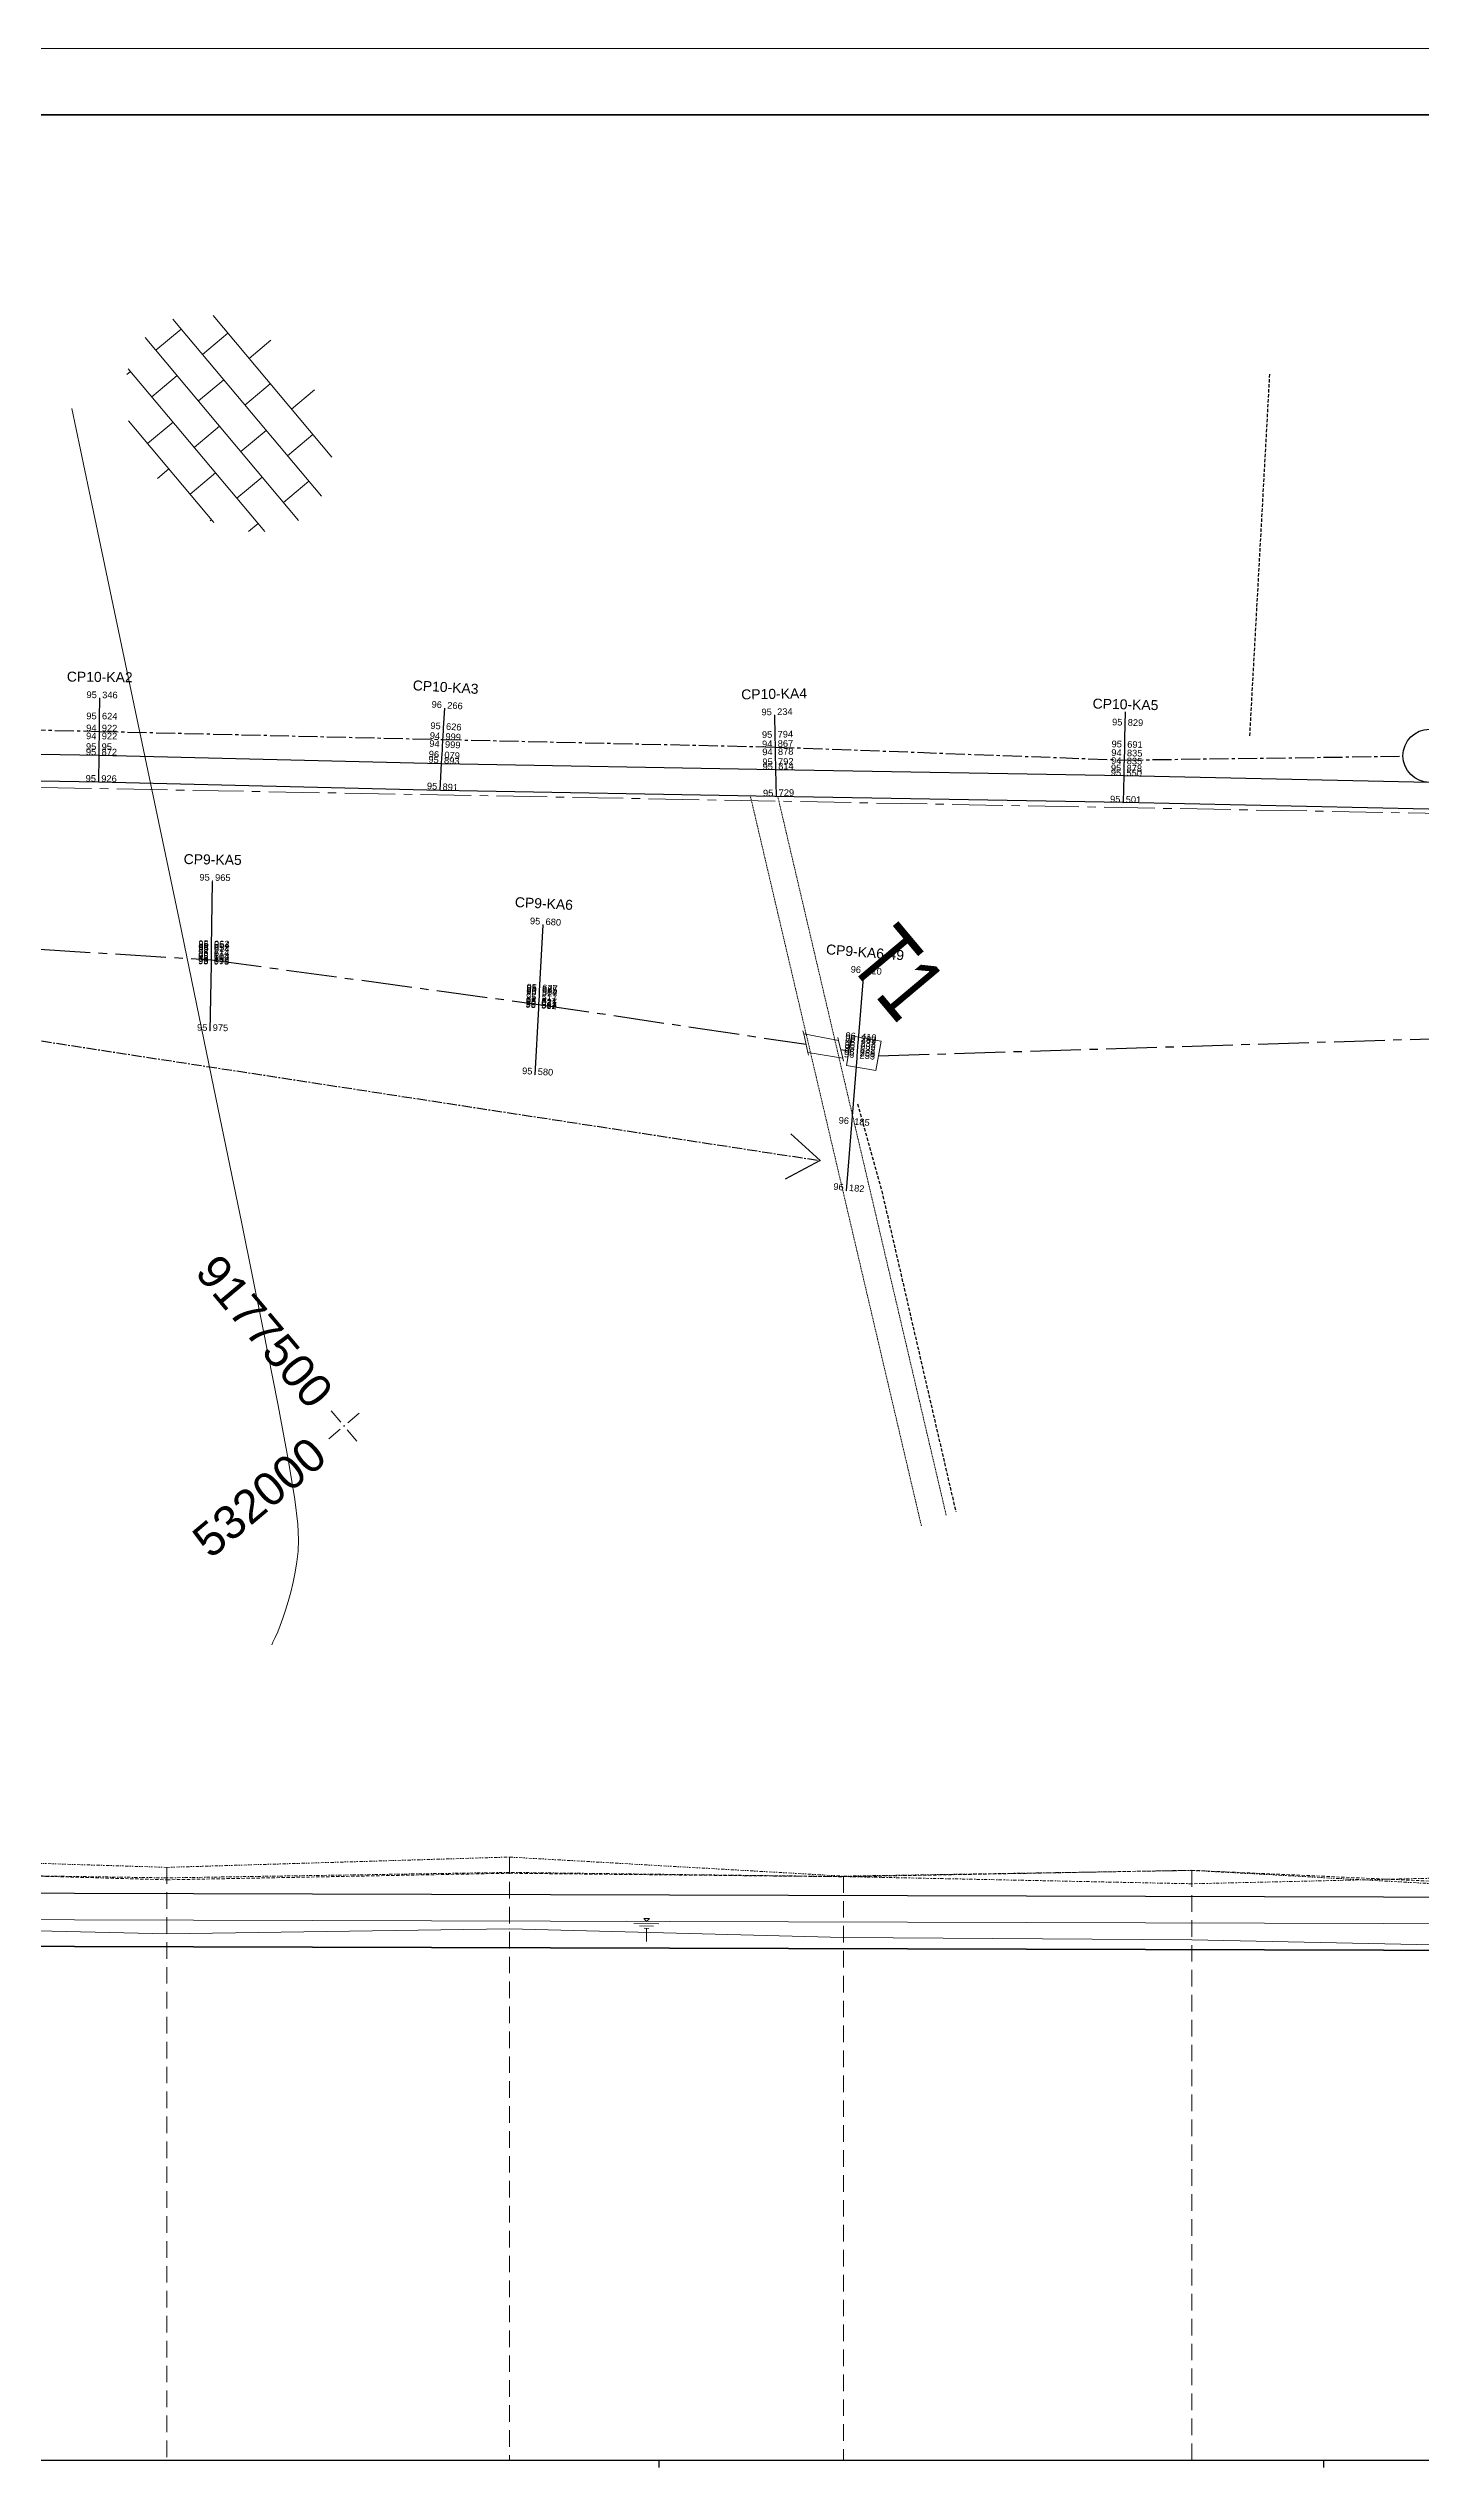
# Model space of a CAD drawing. Header units: inches. Extents: x 7 to 848, y 7 to 601.
# Drawn here: x 390.4 to 597, y 236.4 to 601.1 of the extents above; entities that cross this region are included whole.
import ezdxf
from ezdxf.enums import TextEntityAlignment as Align

# ---------------------------------------------------------------- set-up
doc = ezdxf.new("R2010")
doc.units = ezdxf.units.IN
doc.header["$MEASUREMENT"] = 0
for name, pattern in [('CENTER2', [28.575, 19.05, -3.175, 3.175, -3.175]), ('DASHDOT', [1, 0.5, -0.25, 0, -0.25]), ('DASHED', [0.75, 0.5, -0.25]), ('DIVIDE', [1.25, 0.5, -0.25, 0, -0.25, 0, -0.25]), ('HIDDEN', [0.375, 0.25, -0.125]), ('HIDDEN2', [4.7625, 3.175, -1.5875])]:
    doc.linetypes.add(name, pattern=pattern)
for name, color, linetype, lineweight in [('BANGUNAN', 5, 'Continuous', 20), ('Contour_Line_Minor', 9, 'Continuous', 5), ('Dsr-Sal', 182, 'Continuous', 35), ('formlong', 7, 'Continuous', 20), ('grid', 30, 'Continuous', 9), ('Grs-Air', 6, 'Continuous', 13), ('JALAN', 242, 'Continuous', 25), ('JALAN DESA', 22, 'DASHED', 20), ('l1', 8, 'DASHED', 9), ('polygon', 6, 'CENTER2', 13), ('saluran kuarter', 5, 'CENTER2', 25), ('Saluran Pembuang', 1, 'DASHED', 30), ('Saluran sekunder', 5, 'CENTER2', 40), ('Saluran tersier', 5, 'CENTER2', 25), ('SAWAH', 3, 'Continuous', 9), ('TANAH-ASLI', 82, 'Continuous', 15), ('Tanggul', 22, 'Continuous', 30), ('Tanggul kanan', 142, 'HIDDEN2', 20), ('Tanggul kiri', 30, 'DASHDOT', 18)]:
    doc.layers.add(name, color=color, linetype=linetype, lineweight=lineweight)
for name, color, linetype in [('cross', 7, 'Continuous'), ('hideobjects', 1, 'Continuous'), ('no-cross', 7, 'Continuous'), ('spotheight', 7, 'Continuous')]:
    doc.layers.add(name, color=color, linetype=linetype)
doc.styles.get("Standard").update_dxf_attribs({"font": 'arial.ttf'})
doc.styles.add('Text', font='arial.ttf')

# ---------------------------------------------------------------- blocks, each defined once
blk = doc.blocks.new('air')
at = {"layer": 'Grs-Air', "lineweight": 9}
for p, q in [((33044.87, 24193.35), (33050.74, 24193.35)), ((33045.92, 24193), (33049.69, 24193)), ((33046.76, 24192.65), (33048.86, 24192.65)), ((33047.46, 24192.3), (33048.16, 24192.3)), ((33047.81, 24191.95), (33047.81, 24191.95))]:
    blk.add_line(p, q, dxfattribs=at)
for points in [[(33047.81, 24193.35), (33047.39, 24193.79), (33048.25, 24193.79), (33047.81, 24193.35)], [(33047.81, 24190.33), (33047.81, 24192.3)]]:
    blk.add_lwpolyline(points, dxfattribs=at)
blk = doc.blocks.new('grid')
at = {"layer": 'grid'}
for p, q in [((-3, 0), (-0.75, 0)), ((0, 3), (0, 0.75)), ((0.75, 0), (3, 0)), ((0, -0.75), (0, -3))]:
    blk.add_line(p, q, dxfattribs=at)
at = {"layer": 'grid', "const_width": 0.125}
blk.add_lwpolyline([(-0.0625, 0, 1), (0.0625, 0, 1)], format="xyb", close=True, dxfattribs=at)
blk = doc.blocks.new('zatt1')
at = {"const_width": 0.075}
blk.add_lwpolyline([(-0.04, 0, 1), (0.04, 0, 1)], format="xyb", close=True, dxfattribs=at)
blk.add_attdef('0', text='', height=1).set_placement((-0.4, 0), align=Align.RIGHT)
blk.add_attdef('000', (0.4, 0), '', height=1)

msp = doc.modelspace()

# ---------------------------------------------------------------- hatches: boundary and pattern name
at = {"layer": 'SAWAH'}
h = msp.add_hatch(dxfattribs=at)
h.set_pattern_fill('AR-B816', color=256, scale=0.0245, angle=-50)
h.set_pattern_definition([(310, (-2578282.641, -1922049.5787), (3.813675656, 3.200053836), []), (40, (-2578282.641, -1922049.5787), (0.6136218196, 7.013729492), [4.9784, -4.9784])])
h.paths.add_polyline_path([(432.58, 536.32), (432.34, 535.55), (432.05, 534.81), (431.71, 534.1), (431.34, 533.42), (430.91, 532.78), (430.45, 532.17), (429.95, 531.61), (429.41, 531.08), (428.83, 530.6), (428.22, 530.16), (427.57, 529.76), (426.9, 529.41), (426.19, 529.11), (425.46, 528.85), (424.7, 528.65), (423.92, 528.49), (423.12, 528.38), (422.31, 528.33), (421.48, 528.32), (420.63, 528.36), (419.78, 528.46), (418.92, 528.61), (418.06, 528.8), (417.19, 529.04), (416.33, 529.34), (415.47, 529.68), (414.61, 530.06), (413.77, 530.49), (412.93, 530.97), (412.11, 531.48), (411.31, 532.04), (410.53, 532.64), (409.76, 533.27), (409.02, 533.94), (408.31, 534.64), (407.63, 535.38), (406.98, 536.14), (406.36, 536.93), (405.77, 537.74), (405.22, 538.57), (404.71, 539.43), (404.24, 540.3), (403.81, 541.18), (403.42, 542.07), (403.07, 542.97), (402.77, 543.88), (402.52, 544.79), (402.31, 545.69), (402.15, 546.6), (402.03, 547.5), (401.97, 548.39), (401.95, 549.27), (401.98, 550.13), (402.06, 550.98), (402.18, 551.81), (402.36, 552.61), (402.58, 553.39), (402.85, 554.15), (403.16, 554.87), (403.51, 555.57), (403.91, 556.23), (404.36, 556.85), (404.84, 557.44), (405.36, 557.98), (405.92, 558.49), (406.51, 558.95), (407.14, 559.37), (407.8, 559.74), (408.5, 560.07), (409.21, 560.35), (409.96, 560.58), (410.73, 560.76), (411.52, 560.89), (412.32, 560.98), (413.15, 561.01), (413.99, 560.99), (414.83, 560.92), (415.69, 560.8), (416.55, 560.63), (417.42, 560.41), (418.28, 560.14), (419.15, 559.82), (420, 559.46), (420.86, 559.05), (421.7, 558.6), (422.52, 558.1), (423.33, 557.56), (424.13, 556.99), (424.9, 556.37), (425.65, 555.72), (426.38, 555.03), (427.08, 554.32), (427.75, 553.57), (428.38, 552.79), (428.99, 551.99), (429.55, 551.17), (430.08, 550.32), (430.58, 549.46), (431.03, 548.59), (431.44, 547.7), (431.8, 546.8), (432.13, 545.9), (432.41, 544.99), (432.64, 544.08), (432.82, 543.18), (432.96, 542.27), (433.05, 541.38), (433.09, 540.49), (433.08, 539.62), (433.03, 538.77), (432.93, 537.93), (432.78, 537.11)])

# ---------------------------------------------------------------- linework, layer by layer
at = {"color": 52, "lineweight": 9}
msp.add_lwpolyline([(6.5, 7.08), (847.5, 7.08), (847.5, 601.08), (6.5, 601.08)], close=True, dxfattribs=at)
at = {"color": 94, "lineweight": 35}
msp.add_lwpolyline([(56.5, 17.08), (837.5, 17.08), (837.5, 591.08), (56.5, 591.08)], close=True, dxfattribs=at)
for points in [[(482.27, 238.08), (482.27, 236.99)], [(582.27, 238.08), (582.27, 236.99)]]:
    msp.add_lwpolyline(points)
at = {"layer": 'BANGUNAN'}
for points in [[(503.94, 453.23), (504.05, 452.79)], [(504.05, 452.79), (509.27, 451.78), (509.93, 449.12), (504.68, 449.97), (504.05, 452.79)], [(504.68, 449.97), (504.79, 449.54)], [(509.16, 452.22), (509.27, 451.78)], [(509.93, 449.12), (510.04, 448.68)]]:
    msp.add_lwpolyline(points, dxfattribs=at)
at = {"layer": 'BANGUNAN', "elevation": 107.47}
msp.add_lwpolyline([(511.25, 452.45), (510.48, 448.01), (514.92, 447.24), (515.69, 451.68)], close=True, dxfattribs=at)
at = {"layer": 'BANGUNAN', "lineweight": 30}
msp.add_circle((598.21, 494.62, 105.45), 4, dxfattribs=at)
at = {"layer": 'Contour_Line_Minor'}
msp.add_polyline3d([(424, 360.82, 94), (424.2, 361.19, 94), (424.55, 361.93, 94), (424.91, 362.77, 94), (425.28, 363.73, 94), (425.67, 364.82, 94), (426.07, 366.03, 94), (426.47, 367.34, 94), (426.86, 368.74, 94), (427.21, 370.22, 94), (427.52, 371.74, 94), (427.78, 373.31, 94), (427.97, 374.9, 94), (428.06, 376.61, 94), (427.94, 378.99, 94), (427.48, 382.71, 94), (426.54, 388.43, 94), (424.98, 396.81, 94), (422.68, 408.53, 94), (419.51, 424.24, 94), (415.32, 444.61, 94), (410.06, 469.96, 94), (403.93, 499.31, 94), (397.21, 531.32, 94), (393.93, 546.91, 94)], dxfattribs=at)
at = {"layer": 'cross'}
for points in [[(398.09, 503.3, 106.36), (398.06, 500.3, 106.35), (398.06, 500.1, 106.62), (398.04, 498.7, 106.77), (398.04, 498.3, 105.92), (398.03, 497.1, 105.93), (398.02, 496.7, 106.74), (398.01, 495.5, 106.92), (398, 494.7, 106.87), (397.96, 490.7, 106.93)], [(449.99, 501.77, 106.27), (449.82, 498.77, 106.25), (449.81, 498.57, 106.43), (449.74, 497.47, 106.65), (449.72, 497.07, 105.81), (449.65, 495.88, 105.8), (449.63, 495.48, 106.63), (449.56, 494.28, 106.88), (449.51, 493.48, 106.69), (449.28, 489.49, 106.69)], [(499.66, 500.74, 106.04), (499.72, 497.74, 106.03), (499.73, 497.34, 106.59), (499.74, 496.34, 106.59), (499.75, 495.94, 105.67), (499.77, 494.74, 105.68), (499.78, 494.34, 106.58), (499.8, 493.24, 106.59), (499.82, 492.54, 106.61), (499.89, 488.54, 106.53)], [(552.44, 501.26, 106.55), (552.34, 497.26, 106.56), (552.31, 495.86, 106.82), (552.3, 495.46, 107.33), (552.23, 492.96, 106.43), (552.23, 492.96, 106.42), (552.22, 492.66, 107.22), (552.22, 492.66, 107.22), (552.21, 492.26, 107.17), (552.2, 491.66, 107.09), (552.1, 487.66, 107.01)], [(415.07, 475.71, 105.96), (414.92, 465.71, 105.96), (414.91, 465.61, 106.05), (414.91, 465.21, 106.05), (414.9, 465.01, 105.61), (414.89, 463.91, 105.61), (414.88, 463.61, 106.1), (414.88, 463.31, 106.1), (414.88, 463.21, 105.97), (414.72, 453.21, 105.97)], [(464.79, 469.19, 105.68), (464.27, 459.21, 105.68), (464.26, 459.01, 105.98), (464.24, 458.71, 105.98), (464.23, 458.51, 105.52), (464.17, 457.21, 105.52), (464.16, 457.01, 106.02), (464.14, 456.71, 106.02), (464.14, 456.61, 105.58), (463.61, 446.62, 105.58)], [(513.03, 461.86, 106.41), (512.24, 451.89, 106.41), (512.21, 451.54, 106.3), (512.21, 451.54, 105.79), (512.16, 450.94, 105.23), (512.09, 450.05, 105.23), (512.04, 449.45, 105.76), (512.04, 449.45, 106.26), (512.02, 449.1, 106.25), (511.22, 439.13, 106.18), (510.43, 429.16, 106.18)]]:
    msp.add_polyline3d(points, dxfattribs=at)
at = {"layer": 'Dsr-Sal'}
msp.add_lwpolyline([(198.3, 325.08), (304.76, 323.68), (304.76, 315.68), (662.92, 314.68), (662.92, 306.68), (763.06, 305.98), (763.06, 305.98)], dxfattribs=at)
at = {"layer": 'formlong', "lineweight": 30}
msp.add_lwpolyline([(198.3, 238.08), (790.86, 238.08)], dxfattribs=at)
at = {"layer": 'Grs-Air'}
msp.add_lwpolyline([(304.76, 319.68), (662.92, 318.68)], dxfattribs=at)
at = {"layer": 'JALAN'}
for points in [[(294.6, 497.64), (348.23, 495.55), (398.03, 494.69), (449.51, 493.45), (499.8, 492.56), (552.23, 491.66), (598.13, 490.65), (652.62, 489.62), (702.89, 489.31), (731.35, 488.5)], [(293.75, 493.67), (348.12, 491.56), (397.95, 490.69), (449.42, 489.45), (499.73, 488.56), (552.15, 487.66), (598.04, 486.65), (652.57, 485.62), (702.82, 485.31), (731.3, 484.5)]]:
    msp.add_lwpolyline(points, dxfattribs=at)
at = {"layer": 'JALAN DESA', "ltscale": 0.3}
for points in [[(496.01, 488.63), (521.75, 378.74)], [(500.14, 488.55), (525.5, 380.26)]]:
    msp.add_lwpolyline(points, dxfattribs=at)
at = {"layer": 'l1', "ltscale": 5}
for p, q in [((459.78, 328.87), (459.78, 238.08)), ((408.22, 327.32), (408.22, 238.08)), ((510.04, 326), (510.04, 238.08)), ((562.46, 326.88), (562.46, 238.08))]:
    msp.add_line(p, q, dxfattribs=at)
at = {"layer": 'polygon', "ltscale": 0.4, "elevation": 165}
msp.add_lwpolyline([(170.84, 496.31), (297.85, 491.54), (731.28, 483.5)], dxfattribs=at)
at = {"layer": 'saluran kuarter', "ltscale": 0.08}
msp.add_lwpolyline([(185.52, 495.72), (185.48, 490.38), (186.64, 488.99), (222.13, 483.35), (274.13, 469.4), (506.55, 433.69)], dxfattribs=at)
at = {"layer": 'Saluran Pembuang'}
for points in [[(574.13, 552.06), (571.12, 497.56)], [(512.16, 442.22), (515.79, 429.11), (526.93, 380.83)]]:
    msp.add_lwpolyline(points, dxfattribs=at)
at = {"layer": 'Saluran sekunder', "lineweight": 30, "ltscale": 0.15, "elevation": 106.04}
msp.add_lwpolyline([(300.28, 501.07), (348.54, 499.41), (398.04, 498.3), (449.72, 497.07), (499.75, 495.94), (552.26, 493.98), (594.21, 494.56)], dxfattribs=at)
at = {"layer": 'Saluran tersier', "ltscale": 0.4, "elevation": 107.47}
for points in [[(188.12, 495.55), (188.01, 492.98), (189.22, 491.94), (222.26, 489.4), (275.99, 481.77), (316.53, 476.98), (366.27, 466.9), (414.89, 463.91), (464.17, 457.21), (504.41, 451.2)], [(515.3, 449.46), (729.07, 456.1)], [(509.61, 450.42), (510.87, 450.23)]]:
    msp.add_lwpolyline(points, dxfattribs=at)
at = {"layer": 'Saluran tersier', "linetype": 'Continuous', "lineweight": 25, "ltscale": 0.3}
msp.add_lwpolyline([(502.12, 437.74), (506.55, 433.69), (501.24, 430.89)], dxfattribs=at)
at = {"layer": 'TANAH-ASLI', "color": 7, "linetype": 'DIVIDE', "lineweight": 9}
msp.add_lwpolyline([(198.3, 351.28), (224.94, 332.95), (274.37, 333.78), (304.76, 332.69), (358.5, 328.87), (408.22, 327.32), (459.78, 328.87), (510.04, 326), (562.46, 326.86), (608.37, 324.33), (662.92, 327.32), (713.16, 325.09), (763.06, 321.8)], dxfattribs=at)
at = {"layer": 'TANAH-ASLI'}
msp.add_lwpolyline([(198.3, 325.08), (224.94, 324.79), (274.37, 324.39), (304.76, 324.08), (304.76, 316.08), (358.5, 318.45), (408.22, 317.3), (459.78, 318.07), (510.04, 316.74), (562.46, 316.42), (608.39, 315.44), (662.92, 313.44), (662.92, 308.44), (662.92, 308.44), (713.16, 309.3), (763.06, 305.98), (763.06, 302.38)], dxfattribs=at)
at = {"layer": 'Tanggul'}
msp.add_lwpolyline([(304.76, 323.68), (662.92, 322.68)], dxfattribs=at)
at = {"layer": 'Tanggul kanan', "linetype": 'HIDDEN', "ltscale": 2}
msp.add_lwpolyline([(198.3, 336.32), (224.94, 333.02), (274.37, 332.55), (304.76, 332.69), (358.5, 326.85), (408.22, 325.45), (459.78, 326.43), (510.04, 325.91), (562.46, 326.88), (608.37, 324.79), (662.92, 326.19), (713.16, 319.21), (763.06, 317.37)], dxfattribs=at)
at = {"layer": 'Tanggul kiri'}
msp.add_lwpolyline([(763.06, 316.88), (713.16, 319.52), (662.92, 324.51), (608.37, 325.91), (562.46, 324.85), (510.04, 325.93), (459.78, 326.56), (408.22, 325.74), (358.5, 326.49), (304.76, 334.46), (274.37, 329.56), (224.94, 331.09), (198.3, 331.96)], dxfattribs=at)

# ---------------------------------------------------------------- block references
at = {"rotation": 359.9140761725907}
msp.add_blockref('air', (-32603.66, -23824.57), dxfattribs=at)
at = {"layer": 'grid', "rotation": 310.0000000000973}
msp.add_blockref('grid', (434.89, 393.75), dxfattribs=at)
at = {"layer": 'hideobjects'}
for p, rotation, values in [((398.06, 500.1, 96.62), 359.3677777647519, {'0': '95', '000': '624'}), ((449.81, 498.57, 96.43), 356.6716666863717, {'0': '95', '000': '626'}), ((398.03, 497.1, 95.92), 359.3677777647519, {'0': '94', '000': '922'}), ((398.04, 498.3, 95.92), 359.3677777647519, {'0': '94', '000': '922'}), ((449.65, 495.87, 95.8), 356.6716666863717, {'0': '94', '000': '999'}), ((449.72, 497.07, 95.8), 356.6716666863717, {'0': '94', '000': '999'}), ((499.73, 497.34, 96.59), 1.099444450482157, {'0': '95', '000': '794'}), ((499.75, 495.94, 95.67), 1.099444450482157, {'0': '94', '000': '867'}), ((552.31, 495.86, 96.49), 358.5277777896962, {'0': '95', '000': '691'}), ((398, 494.7, 96.87), 359.3677777647519, {'0': '95', '000': '872'}), ((449.51, 493.48, 96.69), 356.6716666863717, {'0': '95', '000': '893'}), ((499.78, 494.74, 95.68), 1.099444450482157, {'0': '94', '000': '878'}), ((499.82, 492.54, 96.61), 1.099444450482157, {'0': '95', '000': '814'}), ((552.2, 491.56, 96.35), 358.5277777896962, {'0': '95', '000': '550'}), ((552.21, 492.26, 96.68), 358.5277777896962, {'0': '95', '000': '878'}), ((552.24, 493.36, 95.63), 358.5277777896962, {'0': '94', '000': '835'}), ((552.27, 494.56, 95.63), 358.5277777896962, {'0': '94', '000': '835'}), ((414.88, 463.61, 96.1), 359.089722179805, {'0': '96', '000': '102'}), ((414.88, 463.21, 95.97), 359.089722179805, {'0': '95', '000': '975'}), ((414.89, 464.01, 95.61), 359.089722179805, {'0': '95', '000': '614'}), ((414.89, 463.91, 95.1), 359.089722179805, {'0': '95', '000': '102'}), ((414.91, 465.31, 96.05), 359.089722179805, {'0': '96', '000': '052'}), ((414.91, 465.11, 95.61), 359.089722179805, {'0': '95', '000': '614'}), ((414.92, 465.71, 96.05), 359.089722179805, {'0': '96', '000': '054'}), ((464.23, 458.51, 95.52), 357.013888845939, {'0': '95', '000': '517'}), ((464.24, 458.71, 95.98), 357.013888845939, {'0': '95', '000': '984'}), ((464.26, 459.01, 95.98), 357.013888845939, {'0': '95', '000': '985'}), ((464.14, 456.61, 95.58), 357.013888845939, {'0': '95', '000': '582'}), ((464.16, 457.11, 95.02), 357.013888845939, {'0': '95', '000': '021'}), ((464.16, 457.01, 96.02), 357.013888845939, {'0': '96', '000': '021'}), ((464.17, 457.21, 95.52), 357.013888845939, {'0': '95', '000': '517'}), ((512.21, 451.54, 96.3), 355.449166710745, {'0': '96', '000': '299'}), ((512.21, 451.54, 95.79), 355.449166710745, {'0': '95', '000': '787'}), ((512.02, 449.1, 96.25), 355.449166710745, {'0': '96', '000': '253'}), ((512.04, 449.45, 96.26), 355.449166710745, {'0': '96', '000': '259'}), ((512.09, 450.05, 95.23), 355.449166710745, {'0': '95', '000': '232'}), ((512.16, 450.95, 95.23), 355.449166710745, {'0': '95', '000': '232'})]:
    msp.add_blockref('zatt1', p, dxfattribs=dict(at, rotation=rotation)).add_auto_attribs(values)
at = {"layer": 'spotheight'}
for p, rotation, values in [((398.09, 503.29, 96.35), 359.3677777647519, {'0': '95', '000': '346'}), ((449.99, 501.76, 96.27), 356.6716666863717, {'0': '96', '000': '266'}), ((499.66, 500.74, 96.03), 1.099444450482157, {'0': '95', '000': '234'}), ((552.39, 499.16, 95.83), 358.5277777896962, {'0': '95', '000': '829'}), ((398.01, 495.5, 96.92), 359.3677777647519, {'0': '95', '000': '95'}), ((449.56, 494.28, 96.88), 356.6716666863717, {'0': '96', '000': '079'}), ((499.8, 493.24, 96.59), 1.099444450482157, {'0': '95', '000': '792'}), ((397.96, 490.7, 96.93), 359.3677777647519, {'0': '95', '000': '926'}), ((449.28, 489.49, 96.69), 356.6716666863717, {'0': '95', '000': '891'}), ((499.89, 488.54, 96.53), 1.099444450482157, {'0': '95', '000': '729'}), ((552.09, 487.56, 96.3), 358.5277777896962, {'0': '95', '000': '501'}), ((415.08, 475.81, 95.96), 359.089722179805, {'0': '95', '000': '965'}), ((414.92, 465.81, 95.96), 359.089722179805, {'0': '95', '000': '962'}), ((464.79, 469.19, 95.68), 357.013888845939, {'0': '95', '000': '680'}), ((414.88, 463.31, 96.1), 359.089722179805, {'0': '96', '000': '099'}), ((414.9, 464.51, 95.61), 359.089722179805, {'0': '95', '000': '614'}), ((464.27, 459.21, 95.68), 357.013888845939, {'0': '95', '000': '677'}), ((513.03, 461.86, 96.41), 355.449166710745, {'0': '96', '000': '410'}), ((464.14, 456.71, 96.02), 357.013888845939, {'0': '96', '000': '017'}), ((464.2, 457.81, 95.52), 357.013888845939, {'0': '95', '000': '517'}), ((414.72, 453.21, 95.97), 359.089722179805, {'0': '95', '000': '975'}), ((512.24, 451.89, 96.41), 355.449166710745, {'0': '96', '000': '410'}), ((512.04, 449.45, 95.76), 355.449166710745, {'0': '95', '000': '758'}), ((512.13, 450.5, 95.23), 355.449166710745, {'0': '95', '000': '232'}), ((463.61, 446.62, 95.58), 357.013888845939, {'0': '95', '000': '580'}), ((511.22, 439.13, 96.19), 355.449166710745, {'0': '96', '000': '185'}), ((510.43, 429.16, 96.18), 355.449166710745, {'0': '96', '000': '182'})]:
    msp.add_blockref('zatt1', p, dxfattribs=dict(at, rotation=rotation)).add_auto_attribs(values)

# ---------------------------------------------------------------- texts
at = {"layer": 'BANGUNAN', "color": 12, "style": 'Text', "width": 0.75}
msp.add_text('T1', height=10, rotation=310, dxfattribs=at).set_placement((510.49, 463.47, 188.41))
at = {"layer": 'grid'}
for s, rotation, p in [('9177500', 310, (431.68, 397.58)), ('532000', 40, (431.06, 390.54))]:
    msp.add_text(s, height=5, rotation=rotation, dxfattribs=at).set_placement(p, align=Align.MIDDLE_RIGHT)
at = {"layer": 'no-cross'}
for s, rotation, p in [('CP10-KA2', 359.3678, (398.12, 505.29)), ('CP10-KA3', 356.6717, (450.11, 503.76)), ('CP10-KA4', 1.0994, (499.62, 502.74)), ('CP10-KA5', 358.5278, (552.44, 501.16)), ('CP9-KA5', 359.0897, (415.11, 477.81)), ('CP9-KA6', 357.0139, (464.9, 471.19)), ('CP9-KA6-49', 355.4492, (513.19, 463.85))]:
    msp.add_text(s, height=1.5, rotation=rotation, dxfattribs=at).set_placement(p, align=Align.BOTTOM_CENTER)

doc.saveas('drawing.dxf')
